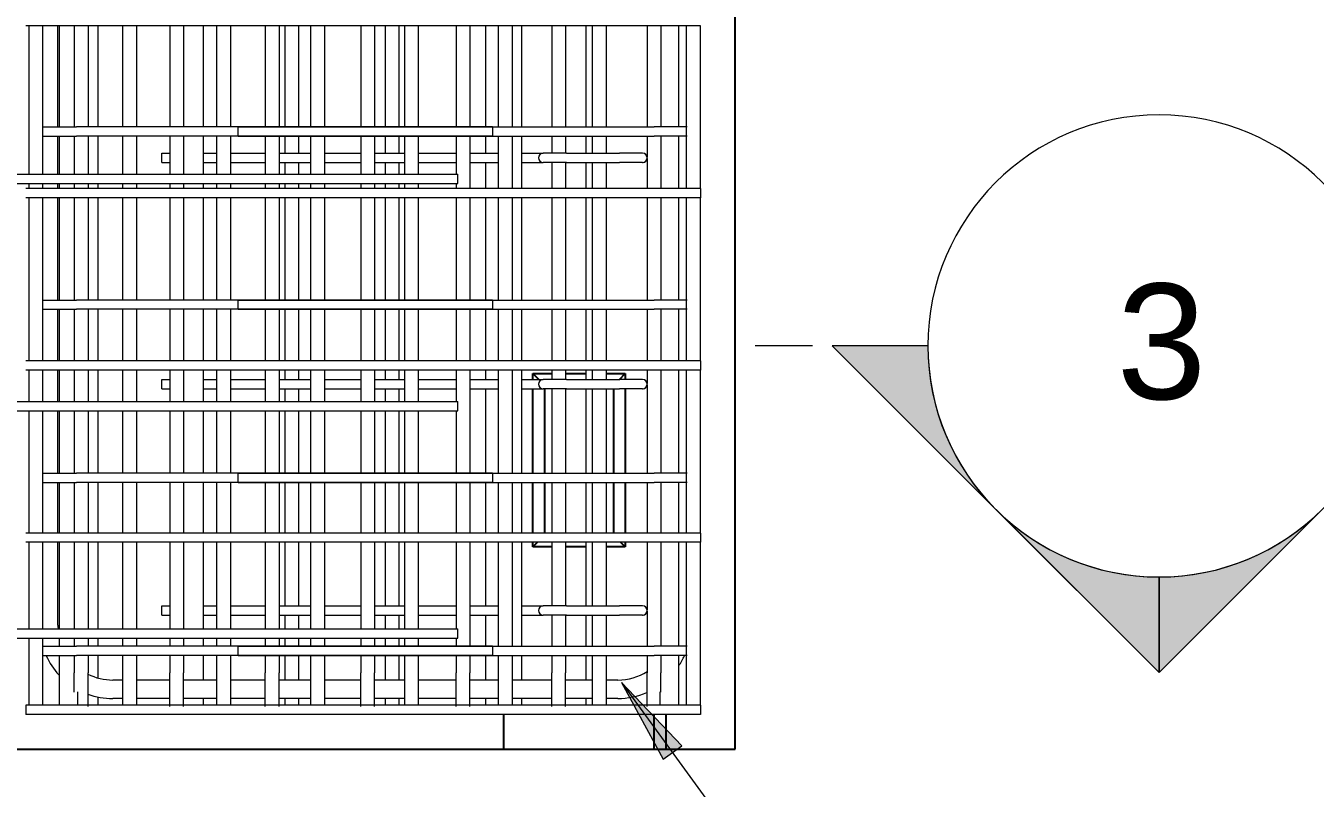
# Model space of a CAD drawing. Header units: millimetres. Extents: x 20 to 15200, y -2824 to 20808.
# Drawn here: x 2097 to 3213, y -1429 to -769 of the extents above; entities that cross this region are included whole.
import ezdxf

# ---------------------------------------------------------------- set-up
doc = ezdxf.new("R2010")
doc.units = ezdxf.units.MM
for name, color, linetype, lineweight in [('A-WALL', 113, 'Continuous', 25), ('G-ANNO-SYMB', 111, 'Continuous', 9), ('S-RBAR', 171, 'Continuous', 18), ('S-RBAR-IDEN', 171, 'Continuous', 9)]:
    doc.layers.add(name, color=color, linetype=linetype, lineweight=lineweight)
doc.styles.add('Arial', font='arial.ttf', dxfattribs={"height": 100})

# ---------------------------------------------------------------- blocks, each defined once
blk = doc.blocks.new('Detail View - M_Section Head - Filled SHOP DWG-1002450-Elevation Front 1')
at = {"layer": 'G-ANNO-SYMB'}
h = blk.add_hatch(color=256, dxfattribs=at)
edge = h.paths.add_edge_path()
edge.add_line((2828.3, 7514), (2911.2, 7514))
edge.add_arc((3111.2, 7514), 200, 180, 225)
edge.add_line((2969.7, 7372.6), (2828.3, 7514))
h = blk.add_hatch(color=256, dxfattribs=at)
edge = h.paths.add_edge_path()
edge.add_line((3394, 7514), (3252.6, 7372.6))
edge.add_arc((3111.2, 7514), 200, 315, 360)
edge.add_line((3311.2, 7514), (3394, 7514))
h = blk.add_hatch(color=256, dxfattribs=at)
edge = h.paths.add_edge_path()
edge.add_line((3111.2, 7231.2), (2969.7, 7372.6))
edge.add_arc((3111.2, 7514), 200, 225, 270)
edge.add_line((3111.2, 7314), (3111.2, 7231.2))
h = blk.add_hatch(color=256, dxfattribs=at)
edge = h.paths.add_edge_path()
edge.add_line((3111.2, 7231.2), (3111.2, 7314))
edge.add_arc((3111.2, 7514), 200, 270, 315)
edge.add_line((3252.6, 7372.6), (3111.2, 7231.2))
for p, q in [((3111.2, 7231.2), (2828.3, 7514)), ((2911.2, 7514), (2828.3, 7514)), ((2828.3, 7514), (2969.7, 7372.6)), ((2911.2, 7514), (2828.3, 7514)), ((3111.2, 7231.2), (3394, 7514)), ((3252.6, 7372.6), (3394, 7514)), ((3311.2, 7514), (3394, 7514)), ((3394, 7514), (3311.2, 7514)), ((2969.7, 7372.6), (3111.2, 7231.2)), ((3111.2, 7231.2), (3252.6, 7372.6)), ((3111.2, 7314), (3111.2, 7231.2)), ((3111.2, 7231.2), (3111.2, 7314))]:
    blk.add_line(p, q, dxfattribs=at)
for start, end in [(360, 180), (180, 360), (180, 225), (315, 0), (225, 270), (270, 315)]:
    blk.add_arc((3111.2, 7514), 200, start, end, dxfattribs=at)

msp = doc.modelspace()

# ---------------------------------------------------------------- hatches: boundary and pattern name
at = {"layer": 'S-RBAR-IDEN'}
msp.add_hatch(color=256, dxfattribs=at).paths.add_polyline_path([(2612.8, -1337.3), (2649, -1403.8), (2665, -1392.1)])

# ---------------------------------------------------------------- linework, layer by layer
at = {"layer": 'A-WALL'}
for p, q in [((2711.2, -1395), (2711.2, 3650)), ((2536.2, -1075.1), (2536.2, -1070)), ((2536.2, -1070), (2552.5, -1070)), ((2541.3, -1075.1), (2536.2, -1070)), ((2564.5, -1070), (2582.3, -1070)), ((2599.9, -1070), (2616.2, -1070)), ((2611.1, -1075.1), (2616.2, -1070)), ((2616.2, -1070), (2616.2, -1075.1)), ((2536.2, -1156.2), (2536.2, -1083.1)), ((2546.2, -1083.1), (2546.2, -1156.2)), ((2606.2, -1156.2), (2606.2, -1083.1)), ((2616.2, -1083.1), (2616.2, -1156.2)), ((2536.2, -1208), (2536.2, -1164.2)), ((2546.2, -1164.2), (2546.2, -1208)), ((2606.2, -1208), (2606.2, -1164.2)), ((2616.2, -1164.2), (2616.2, -1208)), ((2536.2, -1220), (2536.2, -1216)), ((2536.2, -1220), (2540.2, -1216)), ((2612.2, -1216), (2616.2, -1220)), ((2616.2, -1216), (2616.2, -1220)), ((2552.5, -1220), (2536.2, -1220)), ((2582.3, -1220), (2564.5, -1220)), ((2616.2, -1220), (2599.9, -1220)), ((2511.2, -1395), (2511.2, -1365)), ((2641.2, -1395), (2641.2, -1365)), ((2651.2, -1365), (2651.2, -1395)), ((2031.2, -1395), (2711.2, -1395))]:
    msp.add_line(p, q, dxfattribs=at)
at = {"layer": 'G-ANNO-SYMB'}
msp.add_line((2778.1, -1046), (2728.5, -1046), dxfattribs=at)
at = {"layer": 'S-RBAR'}
for p, q in [((2681.2, -768.9), (2097.4, -768.9)), ((2100.2, -897.4), (2100.2, -768.9)), ((2112.2, -897.4), (2112.2, -768.9)), ((2125.2, -856.5), (2125.2, -768.9)), ((2126.2, -768.9), (2126.2, -856.5)), ((2139.3, -768.9), (2139.3, -856.5)), ((2151.3, -768.9), (2151.3, -856.5)), ((2160.1, -856.5), (2160.1, -768.9)), ((2181.5, -856.5), (2181.5, -768.9)), ((2193.5, -856.5), (2193.5, -768.9)), ((2221.9, -768.9), (2221.9, -856.5)), ((2233.9, -768.9), (2233.9, -856.5)), ((2251.2, -856.5), (2251.2, -768.9)), ((2262.8, -856.5), (2262.8, -768.9)), ((2274.8, -856.5), (2274.8, -768.9)), ((2304.6, -768.9), (2304.6, -856.5)), ((2316.6, -768.9), (2316.6, -856.5)), ((2321.8, -856.5), (2321.8, -768.9)), ((2333.8, -856.5), (2333.8, -768.9)), ((2344.1, -856.5), (2344.1, -768.9)), ((2356.1, -856.5), (2356.1, -768.9)), ((2387.2, -768.9), (2387.2, -856.5)), ((2399.2, -768.9), (2399.2, -856.5)), ((2408.6, -856.5), (2408.6, -768.9)), ((2420.6, -856.5), (2420.6, -768.9)), ((2425.3, -856.5), (2425.3, -768.9)), ((2437.3, -856.5), (2437.3, -768.9)), ((2469.8, -768.9), (2469.8, -856.5)), ((2481.8, -768.9), (2481.8, -856.5)), ((2495.5, -856.5), (2495.5, -768.9)), ((2506.6, -856.5), (2506.6, -768.9)), ((2518.6, -856.5), (2518.6, -768.9)), ((2526.7, -856.5), (2526.7, -768.9)), ((2552.5, -768.9), (2552.5, -856.5)), ((2564.5, -768.9), (2564.5, -856.5)), ((2582.3, -856.5), (2582.3, -768.9)), ((2587.9, -856.5), (2587.9, -768.9)), ((2599.9, -856.5), (2599.9, -768.9)), ((2635.1, -768.9), (2635.1, -856.5)), ((2647.1, -768.9), (2647.1, -856.5)), ((2662.2, -768.9), (2662.2, -856.5)), ((2669.2, -909.9), (2669.2, -768.9)), ((2681.2, -909.9), (2681.2, -768.9)), ((2111.7, -856.5), (2141.2, -856.5)), ((2501.2, -856.5), (2141.2, -856.5)), ((2281.2, -856.5), (2641.2, -856.5)), ((2281.2, -864.5), (2281.2, -856.5)), ((2501.2, -856.5), (2501.2, -864.5)), ((2669.9, -856.5), (2641.2, -856.5)), ((2111.7, -864.5), (2141.2, -864.5)), ((2125.2, -897.4), (2125.2, -864.5)), ((2126.2, -864.5), (2126.2, -897.4)), ((2139.3, -864.5), (2139.3, -897.4)), ((2501.2, -864.5), (2141.2, -864.5)), ((2151.3, -864.5), (2151.3, -897.4)), ((2160.1, -897.4), (2160.1, -864.5)), ((2181.5, -897.4), (2181.5, -864.5)), ((2193.5, -897.4), (2193.5, -864.5)), ((2221.9, -864.5), (2221.9, -897.4)), ((2233.9, -864.5), (2233.9, -897.4)), ((2251.2, -897.4), (2251.2, -864.5)), ((2262.8, -897.4), (2262.8, -864.5)), ((2274.8, -897.4), (2274.8, -864.5)), ((2281.2, -864.5), (2641.2, -864.5)), ((2304.6, -864.5), (2304.6, -897.4)), ((2316.6, -864.5), (2316.6, -897.4)), ((2321.8, -879.2), (2321.8, -864.5)), ((2333.8, -879.2), (2333.8, -864.5)), ((2344.1, -897.4), (2344.1, -864.5)), ((2356.1, -897.4), (2356.1, -864.5)), ((2387.2, -864.5), (2387.2, -897.4)), ((2399.2, -864.5), (2399.2, -897.4)), ((2408.6, -879.2), (2408.6, -864.5)), ((2420.6, -879.2), (2420.6, -864.5)), ((2425.3, -897.4), (2425.3, -864.5)), ((2437.3, -897.4), (2437.3, -864.5)), ((2469.8, -864.5), (2469.8, -897.4)), ((2481.8, -864.5), (2481.8, -909.9)), ((2495.5, -879.2), (2495.5, -864.5)), ((2506.6, -909.9), (2506.6, -864.5)), ((2518.6, -909.9), (2518.6, -864.5)), ((2526.7, -909.9), (2526.7, -864.5)), ((2552.5, -864.5), (2552.5, -879.2)), ((2564.5, -864.5), (2564.5, -879.2)), ((2582.3, -879.2), (2582.3, -864.5)), ((2587.9, -879.2), (2587.9, -864.5)), ((2599.9, -879.2), (2599.9, -864.5)), ((2635.1, -864.5), (2635.1, -882.6)), ((2669.9, -864.5), (2641.2, -864.5)), ((2647.1, -864.5), (2647.1, -909.9)), ((2662.2, -864.5), (2662.2, -909.9)), ((2215.2, -879.2), (2221.9, -879.2)), ((2215.2, -887.2), (2215.2, -879.2)), ((2251.2, -879.2), (2262.8, -879.2)), ((2274.8, -879.2), (2304.6, -879.2)), ((2316.6, -879.2), (2344.1, -879.2)), ((2356.1, -879.2), (2387.2, -879.2)), ((2399.2, -879.2), (2425.3, -879.2)), ((2437.3, -879.2), (2469.8, -879.2)), ((2481.8, -879.2), (2506.6, -879.2)), ((2526.9, -879.2), (2545.2, -879.2)), ((2565.2, -879.2), (2545.2, -879.2)), ((2565.2, -879.2), (2611.2, -879.2)), ((2631.2, -879.2), (2611.2, -879.2)), ((2215.2, -887.2), (2221.9, -887.2)), ((2251.2, -887.2), (2262.8, -887.2)), ((2274.8, -887.2), (2304.6, -887.2)), ((2316.6, -887.2), (2344.1, -887.2)), ((2321.8, -897.4), (2321.8, -887.2)), ((2333.8, -897.4), (2333.8, -887.2)), ((2356.1, -887.2), (2387.2, -887.2)), ((2399.2, -887.2), (2425.3, -887.2)), ((2408.6, -897.4), (2408.6, -887.2)), ((2420.6, -897.4), (2420.6, -887.2)), ((2437.3, -887.2), (2469.8, -887.2)), ((2481.8, -887.2), (2506.6, -887.2)), ((2495.5, -909.9), (2495.5, -887.2)), ((2526.9, -887.2), (2545.2, -887.2)), ((2565.2, -887.2), (2545.2, -887.2)), ((2552.5, -887.2), (2552.5, -909.9)), ((2564.5, -887.2), (2564.5, -909.9)), ((2565.2, -887.2), (2611.2, -887.2)), ((2582.3, -909.9), (2582.3, -887.2)), ((2587.9, -909.9), (2587.9, -887.2)), ((2599.9, -909.9), (2599.9, -887.2)), ((2631.2, -887.2), (2611.2, -887.2)), ((2635.1, -883.8), (2635.1, -909.9)), ((2055.2, -897.4), (2471.2, -897.4)), ((2471.2, -905.4), (2471.2, -897.4)), ((2055.2, -905.4), (2471.2, -905.4)), ((2681.2, -909.9), (2097.4, -909.9)), ((2100.2, -909.9), (2100.2, -905.4)), ((2112.2, -909.9), (2112.2, -905.4)), ((2125.2, -909.9), (2125.2, -905.4)), ((2126.2, -905.4), (2126.2, -909.9)), ((2139.3, -905.4), (2139.3, -909.9)), ((2151.3, -905.4), (2151.3, -909.9)), ((2160.1, -909.9), (2160.1, -905.4)), ((2181.5, -909.9), (2181.5, -905.4)), ((2193.5, -909.9), (2193.5, -905.4)), ((2221.9, -905.4), (2221.9, -909.9)), ((2233.9, -905.4), (2233.9, -909.9)), ((2251.2, -909.9), (2251.2, -905.4)), ((2262.8, -909.9), (2262.8, -905.4)), ((2274.8, -909.9), (2274.8, -905.4)), ((2304.6, -905.4), (2304.6, -909.9)), ((2316.6, -905.4), (2316.6, -909.9)), ((2321.8, -909.9), (2321.8, -905.4)), ((2333.8, -909.9), (2333.8, -905.4)), ((2344.1, -909.9), (2344.1, -905.4)), ((2356.1, -909.9), (2356.1, -905.4)), ((2387.2, -905.4), (2387.2, -909.9)), ((2399.2, -905.4), (2399.2, -909.9)), ((2408.6, -909.9), (2408.6, -905.4)), ((2420.6, -909.9), (2420.6, -905.4)), ((2425.3, -909.9), (2425.3, -905.4)), ((2437.3, -909.9), (2437.3, -905.4)), ((2469.8, -905.4), (2469.8, -909.9)), ((2681.2, -909.9), (2681.2, -917.9)), ((2681.2, -917.9), (2097.4, -917.9)), ((2100.2, -1059), (2100.2, -917.9)), ((2112.2, -1059), (2112.2, -917.9)), ((2125.2, -1006.3), (2125.2, -917.9)), ((2126.2, -917.9), (2126.2, -1006.3)), ((2139.3, -917.9), (2139.3, -1006.3)), ((2151.3, -917.9), (2151.3, -1006.3)), ((2160.1, -1006.3), (2160.1, -917.9)), ((2181.5, -1006.3), (2181.5, -917.9)), ((2193.5, -1006.3), (2193.5, -917.9)), ((2221.9, -917.9), (2221.9, -1006.3)), ((2233.9, -917.9), (2233.9, -1006.3)), ((2251.2, -1006.3), (2251.2, -917.9)), ((2262.8, -1006.3), (2262.8, -917.9)), ((2274.8, -1006.3), (2274.8, -917.9)), ((2304.6, -917.9), (2304.6, -1006.3)), ((2316.6, -917.9), (2316.6, -1006.3)), ((2321.8, -1006.3), (2321.8, -917.9)), ((2333.8, -1006.3), (2333.8, -917.9)), ((2344.1, -1006.3), (2344.1, -917.9)), ((2356.1, -1006.3), (2356.1, -917.9)), ((2387.2, -917.9), (2387.2, -1006.3)), ((2399.2, -917.9), (2399.2, -1006.3)), ((2408.6, -1006.3), (2408.6, -917.9)), ((2420.6, -1006.3), (2420.6, -917.9)), ((2425.3, -1006.3), (2425.3, -917.9)), ((2437.3, -1006.3), (2437.3, -917.9)), ((2469.8, -917.9), (2469.8, -1006.3)), ((2481.8, -917.9), (2481.8, -1006.3)), ((2495.5, -1006.3), (2495.5, -917.9)), ((2506.6, -1006.3), (2506.6, -917.9)), ((2518.6, -1006.3), (2518.6, -917.9)), ((2526.7, -1006.3), (2526.7, -917.9)), ((2552.5, -917.9), (2552.5, -1006.3)), ((2564.5, -917.9), (2564.5, -1006.3)), ((2582.3, -1006.3), (2582.3, -917.9)), ((2587.9, -1006.3), (2587.9, -917.9)), ((2599.9, -1006.3), (2599.9, -917.9)), ((2635.1, -917.9), (2635.1, -1006.3)), ((2647.1, -917.9), (2647.1, -1006.3)), ((2662.2, -917.9), (2662.2, -1006.3)), ((2669.2, -1059), (2669.2, -917.9)), ((2681.2, -1059), (2681.2, -917.9)), ((2111.7, -1006.3), (2141.2, -1006.3)), ((2111.7, -1014.3), (2141.2, -1014.3)), ((2125.2, -1059), (2125.2, -1014.3)), ((2126.2, -1014.3), (2126.2, -1059)), ((2139.3, -1014.3), (2139.3, -1059)), ((2501.2, -1006.3), (2141.2, -1006.3)), ((2501.2, -1014.3), (2141.2, -1014.3)), ((2151.3, -1014.3), (2151.3, -1059)), ((2160.1, -1059), (2160.1, -1014.3)), ((2181.5, -1059), (2181.5, -1014.3)), ((2193.5, -1059), (2193.5, -1014.3)), ((2221.9, -1014.3), (2221.9, -1059)), ((2233.9, -1014.3), (2233.9, -1059)), ((2251.2, -1059), (2251.2, -1014.3)), ((2262.8, -1059), (2262.8, -1014.3)), ((2274.8, -1059), (2274.8, -1014.3)), ((2281.2, -1006.3), (2641.2, -1006.3)), ((2281.2, -1014.3), (2281.2, -1006.3)), ((2281.2, -1014.3), (2641.2, -1014.3)), ((2304.6, -1014.3), (2304.6, -1059)), ((2316.6, -1014.3), (2316.6, -1059)), ((2321.8, -1059), (2321.8, -1014.3)), ((2333.8, -1059), (2333.8, -1014.3)), ((2344.1, -1059), (2344.1, -1014.3)), ((2356.1, -1059), (2356.1, -1014.3)), ((2387.2, -1014.3), (2387.2, -1059)), ((2399.2, -1014.3), (2399.2, -1059)), ((2408.6, -1059), (2408.6, -1014.3)), ((2420.6, -1059), (2420.6, -1014.3)), ((2425.3, -1059), (2425.3, -1014.3)), ((2437.3, -1059), (2437.3, -1014.3)), ((2469.8, -1014.3), (2469.8, -1059)), ((2481.8, -1014.3), (2481.8, -1059)), ((2495.5, -1059), (2495.5, -1014.3)), ((2501.2, -1006.3), (2501.2, -1014.3)), ((2506.6, -1059), (2506.6, -1014.3)), ((2518.6, -1059), (2518.6, -1014.3)), ((2526.7, -1059), (2526.7, -1014.3)), ((2552.5, -1014.3), (2552.5, -1059)), ((2564.5, -1014.3), (2564.5, -1059)), ((2582.3, -1059), (2582.3, -1014.3)), ((2587.9, -1059), (2587.9, -1014.3)), ((2599.9, -1059), (2599.9, -1014.3)), ((2635.1, -1014.3), (2635.1, -1059)), ((2669.9, -1006.3), (2641.2, -1006.3)), ((2669.9, -1014.3), (2641.2, -1014.3)), ((2647.1, -1014.3), (2647.1, -1059)), ((2662.2, -1014.3), (2662.2, -1059)), ((2681.2, -1059), (2097.4, -1059)), ((2681.2, -1059), (2681.2, -1067)), ((2681.2, -1067), (2097.4, -1067)), ((2100.2, -1094.2), (2100.2, -1067)), ((2112.2, -1094.2), (2112.2, -1067)), ((2125.2, -1094.2), (2125.2, -1067)), ((2126.2, -1067), (2126.2, -1094.2)), ((2139.3, -1067), (2139.3, -1094.2)), ((2151.3, -1067), (2151.3, -1094.2)), ((2160.1, -1094.2), (2160.1, -1067)), ((2181.5, -1094.2), (2181.5, -1067)), ((2193.5, -1094.2), (2193.5, -1067)), ((2221.9, -1067), (2221.9, -1094.2)), ((2233.9, -1067), (2233.9, -1094.2)), ((2251.2, -1094.2), (2251.2, -1067)), ((2262.8, -1094.2), (2262.8, -1067)), ((2274.8, -1094.2), (2274.8, -1067)), ((2304.6, -1067), (2304.6, -1094.2)), ((2316.6, -1067), (2316.6, -1094.2)), ((2321.8, -1075.1), (2321.8, -1067)), ((2333.8, -1075.1), (2333.8, -1067)), ((2344.1, -1094.2), (2344.1, -1067)), ((2356.1, -1094.2), (2356.1, -1067)), ((2387.2, -1067), (2387.2, -1094.2)), ((2399.2, -1067), (2399.2, -1094.2)), ((2408.6, -1075.1), (2408.6, -1067)), ((2420.6, -1075.1), (2420.6, -1067)), ((2425.3, -1094.2), (2425.3, -1067)), ((2437.3, -1094.2), (2437.3, -1067)), ((2469.8, -1067), (2469.8, -1094.2)), ((2481.8, -1067), (2481.8, -1156.2)), ((2495.5, -1075.1), (2495.5, -1067)), ((2506.6, -1156.2), (2506.6, -1067)), ((2518.6, -1156.2), (2518.6, -1067)), ((2526.7, -1156.2), (2526.7, -1067)), ((2552.5, -1067), (2552.5, -1075.1)), ((2564.5, -1067), (2564.5, -1075.1)), ((2582.3, -1075.1), (2582.3, -1067)), ((2587.9, -1075.1), (2587.9, -1067)), ((2599.9, -1075.1), (2599.9, -1067)), ((2635.1, -1067), (2635.1, -1078.5)), ((2647.1, -1067), (2647.1, -1156.2)), ((2662.2, -1067), (2662.2, -1156.2)), ((2669.2, -1208), (2669.2, -1067)), ((2681.2, -1208), (2681.2, -1067)), ((2215.2, -1075.1), (2221.9, -1075.1)), ((2215.2, -1083.1), (2215.2, -1075.1)), ((2251.2, -1075.1), (2262.8, -1075.1)), ((2274.8, -1075.1), (2304.6, -1075.1)), ((2316.6, -1075.1), (2344.1, -1075.1)), ((2356.1, -1075.1), (2387.2, -1075.1)), ((2399.2, -1075.1), (2425.3, -1075.1)), ((2437.3, -1075.1), (2469.8, -1075.1)), ((2481.8, -1075.1), (2506.6, -1075.1)), ((2526.9, -1075.1), (2545.2, -1075.1)), ((2565.2, -1075.1), (2545.2, -1075.1)), ((2565.2, -1075.1), (2611.2, -1075.1)), ((2631.2, -1075.1), (2611.2, -1075.1)), ((2635.1, -1079.7), (2635.1, -1156.2)), ((2215.2, -1083.1), (2221.9, -1083.1)), ((2251.2, -1083.1), (2262.8, -1083.1)), ((2274.8, -1083.1), (2304.6, -1083.1)), ((2316.6, -1083.1), (2344.1, -1083.1)), ((2321.8, -1094.2), (2321.8, -1083.1)), ((2333.8, -1094.2), (2333.8, -1083.1)), ((2356.1, -1083.1), (2387.2, -1083.1)), ((2399.2, -1083.1), (2425.3, -1083.1)), ((2408.6, -1094.2), (2408.6, -1083.1)), ((2420.6, -1094.2), (2420.6, -1083.1)), ((2437.3, -1083.1), (2469.8, -1083.1)), ((2481.8, -1083.1), (2506.6, -1083.1)), ((2495.5, -1156.2), (2495.5, -1083.1)), ((2526.9, -1083.1), (2545.2, -1083.1)), ((2565.2, -1083.1), (2545.2, -1083.1)), ((2552.5, -1083.1), (2552.5, -1156.2)), ((2564.5, -1083.1), (2564.5, -1156.2)), ((2565.2, -1083.1), (2611.2, -1083.1)), ((2582.3, -1156.2), (2582.3, -1083.1)), ((2587.9, -1156.2), (2587.9, -1083.1)), ((2599.9, -1156.2), (2599.9, -1083.1)), ((2631.2, -1083.1), (2611.2, -1083.1)), ((2055.2, -1094.2), (2471.2, -1094.2)), ((2055.2, -1102.2), (2471.2, -1102.2)), ((2100.2, -1208), (2100.2, -1102.2)), ((2112.2, -1208), (2112.2, -1102.2)), ((2125.2, -1156.2), (2125.2, -1102.2)), ((2126.2, -1102.2), (2126.2, -1156.2)), ((2139.3, -1102.2), (2139.3, -1156.2)), ((2151.3, -1102.2), (2151.3, -1156.2)), ((2160.1, -1156.2), (2160.1, -1102.2)), ((2181.5, -1156.2), (2181.5, -1102.2)), ((2193.5, -1156.2), (2193.5, -1102.2)), ((2221.9, -1102.2), (2221.9, -1156.2)), ((2233.9, -1102.2), (2233.9, -1156.2)), ((2251.2, -1156.2), (2251.2, -1102.2)), ((2262.8, -1156.2), (2262.8, -1102.2)), ((2274.8, -1156.2), (2274.8, -1102.2)), ((2304.6, -1102.2), (2304.6, -1156.2)), ((2316.6, -1102.2), (2316.6, -1156.2)), ((2321.8, -1156.2), (2321.8, -1102.2)), ((2333.8, -1156.2), (2333.8, -1102.2)), ((2344.1, -1156.2), (2344.1, -1102.2)), ((2356.1, -1156.2), (2356.1, -1102.2)), ((2387.2, -1102.2), (2387.2, -1156.2)), ((2399.2, -1102.2), (2399.2, -1156.2)), ((2408.6, -1156.2), (2408.6, -1102.2)), ((2420.6, -1156.2), (2420.6, -1102.2)), ((2425.3, -1156.2), (2425.3, -1102.2)), ((2437.3, -1156.2), (2437.3, -1102.2)), ((2469.8, -1102.2), (2469.8, -1156.2)), ((2471.2, -1102.2), (2471.2, -1094.2)), ((2111.7, -1156.2), (2141.2, -1156.2)), ((2501.2, -1156.2), (2141.2, -1156.2)), ((2281.2, -1156.2), (2641.2, -1156.2)), ((2281.2, -1164.2), (2281.2, -1156.2)), ((2501.2, -1156.2), (2501.2, -1164.2)), ((2669.9, -1156.2), (2641.2, -1156.2)), ((2111.7, -1164.2), (2141.2, -1164.2)), ((2125.2, -1208), (2125.2, -1164.2)), ((2126.2, -1164.2), (2126.2, -1208)), ((2139.3, -1164.2), (2139.3, -1208)), ((2501.2, -1164.2), (2141.2, -1164.2)), ((2151.3, -1164.2), (2151.3, -1208)), ((2160.1, -1208), (2160.1, -1164.2)), ((2181.5, -1208), (2181.5, -1164.2)), ((2193.5, -1208), (2193.5, -1164.2)), ((2221.9, -1164.2), (2221.9, -1208)), ((2233.9, -1164.2), (2233.9, -1208)), ((2251.2, -1208), (2251.2, -1164.2)), ((2262.8, -1208), (2262.8, -1164.2)), ((2274.8, -1208), (2274.8, -1164.2)), ((2281.2, -1164.2), (2641.2, -1164.2)), ((2304.6, -1164.2), (2304.6, -1208)), ((2316.6, -1164.2), (2316.6, -1208)), ((2321.8, -1208), (2321.8, -1164.2)), ((2333.8, -1208), (2333.8, -1164.2)), ((2344.1, -1208), (2344.1, -1164.2)), ((2356.1, -1208), (2356.1, -1164.2)), ((2387.2, -1164.2), (2387.2, -1208)), ((2399.2, -1164.2), (2399.2, -1208)), ((2408.6, -1208), (2408.6, -1164.2)), ((2420.6, -1208), (2420.6, -1164.2)), ((2425.3, -1208), (2425.3, -1164.2)), ((2437.3, -1208), (2437.3, -1164.2)), ((2469.8, -1164.2), (2469.8, -1208)), ((2481.8, -1164.2), (2481.8, -1208)), ((2495.5, -1208), (2495.5, -1164.2)), ((2506.6, -1208), (2506.6, -1164.2)), ((2518.6, -1208), (2518.6, -1164.2)), ((2526.7, -1208), (2526.7, -1164.2)), ((2552.5, -1164.2), (2552.5, -1208)), ((2564.5, -1164.2), (2564.5, -1208)), ((2582.3, -1208), (2582.3, -1164.2)), ((2587.9, -1208), (2587.9, -1164.2)), ((2599.9, -1208), (2599.9, -1164.2)), ((2635.1, -1164.2), (2635.1, -1208)), ((2669.9, -1164.2), (2641.2, -1164.2)), ((2647.1, -1164.2), (2647.1, -1208)), ((2662.2, -1164.2), (2662.2, -1208)), ((2681.2, -1208), (2097.4, -1208)), ((2681.2, -1216), (2097.4, -1216)), ((2100.2, -1291), (2100.2, -1216)), ((2112.2, -1291), (2112.2, -1216)), ((2125.2, -1287.7), (2125.2, -1216)), ((2126.2, -1216), (2126.2, -1291)), ((2139.3, -1216), (2139.3, -1291)), ((2151.3, -1216), (2151.3, -1291)), ((2160.1, -1291), (2160.1, -1216)), ((2181.5, -1291), (2181.5, -1216)), ((2193.5, -1291), (2193.5, -1216)), ((2221.9, -1216), (2221.9, -1291)), ((2233.9, -1216), (2233.9, -1291)), ((2251.2, -1291), (2251.2, -1216)), ((2262.8, -1291), (2262.8, -1216)), ((2274.8, -1291), (2274.8, -1216)), ((2304.6, -1216), (2304.6, -1291)), ((2316.6, -1216), (2316.6, -1291)), ((2321.8, -1271), (2321.8, -1216)), ((2333.8, -1271), (2333.8, -1216)), ((2344.1, -1291), (2344.1, -1216)), ((2356.1, -1291), (2356.1, -1216)), ((2387.2, -1216), (2387.2, -1291)), ((2399.2, -1216), (2399.2, -1291)), ((2408.6, -1271), (2408.6, -1216)), ((2420.6, -1271), (2420.6, -1216)), ((2425.3, -1291), (2425.3, -1216)), ((2437.3, -1291), (2437.3, -1216)), ((2469.8, -1216), (2469.8, -1291)), ((2481.8, -1216), (2481.8, -1306)), ((2495.5, -1271), (2495.5, -1216)), ((2506.6, -1306), (2506.6, -1216)), ((2518.6, -1306), (2518.6, -1216)), ((2526.7, -1306), (2526.7, -1216)), ((2552.5, -1216), (2552.5, -1271)), ((2564.5, -1216), (2564.5, -1271)), ((2582.3, -1271), (2582.3, -1216)), ((2587.9, -1271), (2587.9, -1216)), ((2599.9, -1271), (2599.9, -1216)), ((2635.1, -1216), (2635.1, -1274.4)), ((2647.1, -1216), (2647.1, -1306)), ((2662.2, -1216), (2662.2, -1306)), ((2669.2, -1357), (2669.2, -1216)), ((2681.2, -1208), (2681.2, -1216)), ((2681.2, -1357), (2681.2, -1216)), ((2215.2, -1271), (2221.9, -1271)), ((2215.2, -1279), (2215.2, -1271)), ((2251.2, -1271), (2262.8, -1271)), ((2274.8, -1271), (2304.6, -1271)), ((2316.6, -1271), (2344.1, -1271)), ((2356.1, -1271), (2387.2, -1271)), ((2399.2, -1271), (2425.3, -1271)), ((2437.3, -1271), (2469.8, -1271)), ((2481.8, -1271), (2506.6, -1271)), ((2526.9, -1271), (2545.2, -1271)), ((2565.2, -1271), (2545.2, -1271)), ((2565.2, -1271), (2611.2, -1271)), ((2631.2, -1271), (2611.2, -1271)), ((2215.2, -1279), (2221.9, -1279)), ((2251.2, -1279), (2262.8, -1279)), ((2274.8, -1279), (2304.6, -1279)), ((2316.6, -1279), (2344.1, -1279)), ((2321.8, -1291), (2321.8, -1279)), ((2333.8, -1291), (2333.8, -1279)), ((2356.1, -1279), (2387.2, -1279)), ((2399.2, -1279), (2425.3, -1279)), ((2408.6, -1291), (2408.6, -1279)), ((2420.6, -1291), (2420.6, -1279)), ((2437.3, -1279), (2469.8, -1279)), ((2481.8, -1279), (2506.6, -1279)), ((2495.5, -1306), (2495.5, -1279)), ((2526.9, -1279), (2545.2, -1279)), ((2565.2, -1279), (2545.2, -1279)), ((2552.5, -1279), (2552.5, -1306)), ((2564.5, -1279), (2564.5, -1306)), ((2565.2, -1279), (2611.2, -1279)), ((2582.3, -1306), (2582.3, -1279)), ((2587.9, -1306), (2587.9, -1279)), ((2599.9, -1306), (2599.9, -1279)), ((2631.2, -1279), (2611.2, -1279)), ((2635.1, -1275.6), (2635.1, -1306)), ((2055.2, -1291), (2471.2, -1291)), ((2471.2, -1299), (2471.2, -1291)), ((2055.2, -1299), (2471.2, -1299)), ((2100.2, -1357), (2100.2, -1299)), ((2112.2, -1357), (2112.2, -1299)), ((2126.2, -1299), (2126.2, -1306)), ((2139.3, -1299), (2139.3, -1306)), ((2151.3, -1299), (2151.3, -1306)), ((2160.1, -1306), (2160.1, -1299)), ((2181.5, -1306), (2181.5, -1299)), ((2193.5, -1306), (2193.5, -1299)), ((2221.9, -1299), (2221.9, -1306)), ((2233.9, -1299), (2233.9, -1306)), ((2251.2, -1306), (2251.2, -1299)), ((2262.8, -1306), (2262.8, -1299)), ((2274.8, -1306), (2274.8, -1299)), ((2304.6, -1299), (2304.6, -1306)), ((2316.6, -1299), (2316.6, -1306)), ((2321.8, -1306), (2321.8, -1299)), ((2333.8, -1306), (2333.8, -1299)), ((2344.1, -1306), (2344.1, -1299)), ((2356.1, -1306), (2356.1, -1299)), ((2387.2, -1299), (2387.2, -1306)), ((2399.2, -1299), (2399.2, -1306)), ((2408.6, -1306), (2408.6, -1299)), ((2420.6, -1306), (2420.6, -1299)), ((2425.3, -1306), (2425.3, -1299)), ((2437.3, -1306), (2437.3, -1299)), ((2469.8, -1299), (2469.8, -1306)), ((2111.7, -1306), (2141.2, -1306)), ((2111.7, -1314), (2141.2, -1314)), ((2126.2, -1314), (2126.2, -1357)), ((2139.3, -1314), (2139.3, -1329)), ((2501.2, -1306), (2141.2, -1306)), ((2501.2, -1314), (2141.2, -1314)), ((2151.3, -1314), (2151.3, -1329)), ((2160.1, -1333.5), (2160.1, -1314)), ((2181.5, -1357), (2181.5, -1314)), ((2193.5, -1357), (2193.5, -1314)), ((2221.9, -1314), (2221.9, -1329)), ((2233.9, -1314), (2233.9, -1329)), ((2251.2, -1335.2), (2251.2, -1314)), ((2262.8, -1357), (2262.8, -1314)), ((2274.8, -1357), (2274.8, -1314)), ((2281.2, -1306), (2641.2, -1306)), ((2281.2, -1314), (2281.2, -1306)), ((2281.2, -1314), (2641.2, -1314)), ((2304.6, -1314), (2304.6, -1329)), ((2316.6, -1314), (2316.6, -1329)), ((2321.8, -1335.2), (2321.8, -1314)), ((2333.8, -1335.2), (2333.8, -1314)), ((2344.1, -1357), (2344.1, -1314)), ((2356.1, -1357), (2356.1, -1314)), ((2387.2, -1314), (2387.2, -1329)), ((2399.2, -1314), (2399.2, -1329)), ((2408.6, -1335.2), (2408.6, -1314)), ((2420.6, -1335.2), (2420.6, -1314)), ((2425.3, -1357), (2425.3, -1314)), ((2437.3, -1357), (2437.3, -1314)), ((2469.8, -1314), (2469.8, -1329)), ((2481.8, -1314), (2481.8, -1329)), ((2495.5, -1335.2), (2495.5, -1314)), ((2501.2, -1306), (2501.2, -1314)), ((2506.6, -1357), (2506.6, -1314)), ((2518.6, -1357), (2518.6, -1314)), ((2526.7, -1335.2), (2526.7, -1314)), ((2552.5, -1314), (2552.5, -1329)), ((2564.5, -1314), (2564.5, -1329)), ((2582.3, -1335.2), (2582.3, -1314)), ((2587.9, -1357), (2587.9, -1314)), ((2599.9, -1357), (2599.9, -1314)), ((2635.1, -1314), (2635.1, -1329)), ((2669.9, -1306), (2641.2, -1306)), ((2669.9, -1314), (2641.2, -1314)), ((2647.1, -1314), (2647.1, -1329)), ((2662.2, -1314), (2662.2, -1357)), ((2139.3, -1345.8), (2139.3, -1329)), ((2151.3, -1358), (2151.3, -1329)), ((2181.5, -1335.2), (2172.7, -1335.2)), ((2221.9, -1335.2), (2193.5, -1335.2)), ((2221.9, -1358), (2221.9, -1329)), ((2233.9, -1358), (2233.9, -1329)), ((2262.8, -1335.2), (2233.9, -1335.2)), ((2304.6, -1335.2), (2274.8, -1335.2)), ((2304.6, -1358), (2304.6, -1329)), ((2316.6, -1358), (2316.6, -1329)), ((2344.1, -1335.2), (2316.6, -1335.2)), ((2387.2, -1335.2), (2356.1, -1335.2)), ((2387.2, -1358), (2387.2, -1329)), ((2399.2, -1358), (2399.2, -1329)), ((2425.3, -1335.2), (2399.2, -1335.2)), ((2469.8, -1335.2), (2437.3, -1335.2)), ((2469.8, -1358), (2469.8, -1329)), ((2481.8, -1358), (2481.8, -1329)), ((2506.6, -1335.2), (2481.8, -1335.2)), ((2552.5, -1335.2), (2518.6, -1335.2)), ((2552.5, -1358), (2552.5, -1329)), ((2564.5, -1358), (2564.5, -1329)), ((2587.9, -1335.2), (2564.5, -1335.2)), ((2609.7, -1335.2), (2599.9, -1335.2)), ((2635.1, -1358), (2635.1, -1329)), ((2647.1, -1345.8), (2647.1, -1329)), ((2142.2, -1345.5), (2142.2, -1357)), ((2160.1, -1357), (2160.1, -1349.6)), ((2646.2, -1345.5), (2646.2, -1357)), ((2681.2, -1357), (2097.4, -1357)), ((2097.4, -1357), (2097.4, -1365)), ((2181.5, -1351.2), (2172.7, -1351.2)), ((2221.9, -1351.2), (2193.5, -1351.2)), ((2262.8, -1351.2), (2233.9, -1351.2)), ((2251.2, -1357), (2251.2, -1351.2)), ((2304.6, -1351.2), (2274.8, -1351.2)), ((2344.1, -1351.2), (2316.6, -1351.2)), ((2321.8, -1357), (2321.8, -1351.2)), ((2333.8, -1357), (2333.8, -1351.2)), ((2387.2, -1351.2), (2356.1, -1351.2)), ((2425.3, -1351.2), (2399.2, -1351.2)), ((2408.6, -1357), (2408.6, -1351.2)), ((2420.6, -1357), (2420.6, -1351.2)), ((2469.8, -1351.2), (2437.3, -1351.2)), ((2506.6, -1351.2), (2481.8, -1351.2)), ((2495.5, -1357), (2495.5, -1351.2)), ((2552.5, -1351.2), (2518.6, -1351.2)), ((2526.7, -1357), (2526.7, -1351.2)), ((2587.9, -1351.2), (2564.5, -1351.2)), ((2582.3, -1357), (2582.3, -1351.2)), ((2609.7, -1351.2), (2599.9, -1351.2)), ((2681.2, -1357), (2681.2, -1365)), ((2681.2, -1365), (2097.4, -1365))]:
    msp.add_line(p, q, dxfattribs=at)
for centre, radius, start, end in [((2545.2, -883.2), 4, 90, 270), ((2631.2, -883.2), 4, 270, 90), ((2631.2, -883.2), 4, 15, 60), ((2631.2, -883.2), 4, 270, 285), ((2631.2, -883.2), 4, 300, 345), ((2545.2, -1079.1), 4, 90, 270), ((2631.2, -1079.1), 4, 270, 90), ((2631.2, -1079.1), 4, 15, 60), ((2631.2, -1079.1), 4, 300, 345), ((2631.2, -1079.1), 4, 270, 285), ((2545.2, -1275), 4, 90, 270), ((2631.2, -1275), 4, 270, 90), ((2631.2, -1275), 4, 15, 60), ((2631.2, -1275), 4, 270, 285), ((2631.2, -1275), 4, 300, 345), ((2172.7, -1287.7), 47.5, 180, 183.9656), ((2172.7, -1287.7), 63.5, 204.6133, 222.6236), ((2609.7, -1287.7), 63.5, 326.2949, 335.3867), ((2609.7, -1287.7), 47.5, 270, 302.5511), ((2172.7, -1287.7), 47.5, 243.0899, 270), ((2172.7, -1287.7), 63.5, 250.1468, 270), ((2609.7, -1287.7), 63.5, 270, 293.4539)]:
    msp.add_arc(centre, radius, start, end, dxfattribs=at)
at = {"layer": 'S-RBAR-IDEN'}
for p, q in [((2612.8, -1337.3), (2649, -1403.8)), ((2665, -1392.1), (2612.8, -1337.3)), ((2612.8, -1337.3), (2808.1, -1605.5)), ((2649, -1403.8), (2665, -1392.1))]:
    msp.add_line(p, q, dxfattribs=at)

# ---------------------------------------------------------------- block references
at = {"layer": 'G-ANNO-SYMB'}
msp.add_blockref('Detail View - M_Section Head - Filled SHOP DWG-1002450-Elevation Front 1', (-33.1, -8560), dxfattribs=at)

# ---------------------------------------------------------------- texts
at = {"layer": 'G-ANNO-SYMB', "insert": (3041.4, -992.1), "char_height": 100, "width": 96.202, "attachment_point": 1, "style": 'Arial'}
msp.add_mtext('3', dxfattribs=at)

doc.saveas('drawing.dxf')
